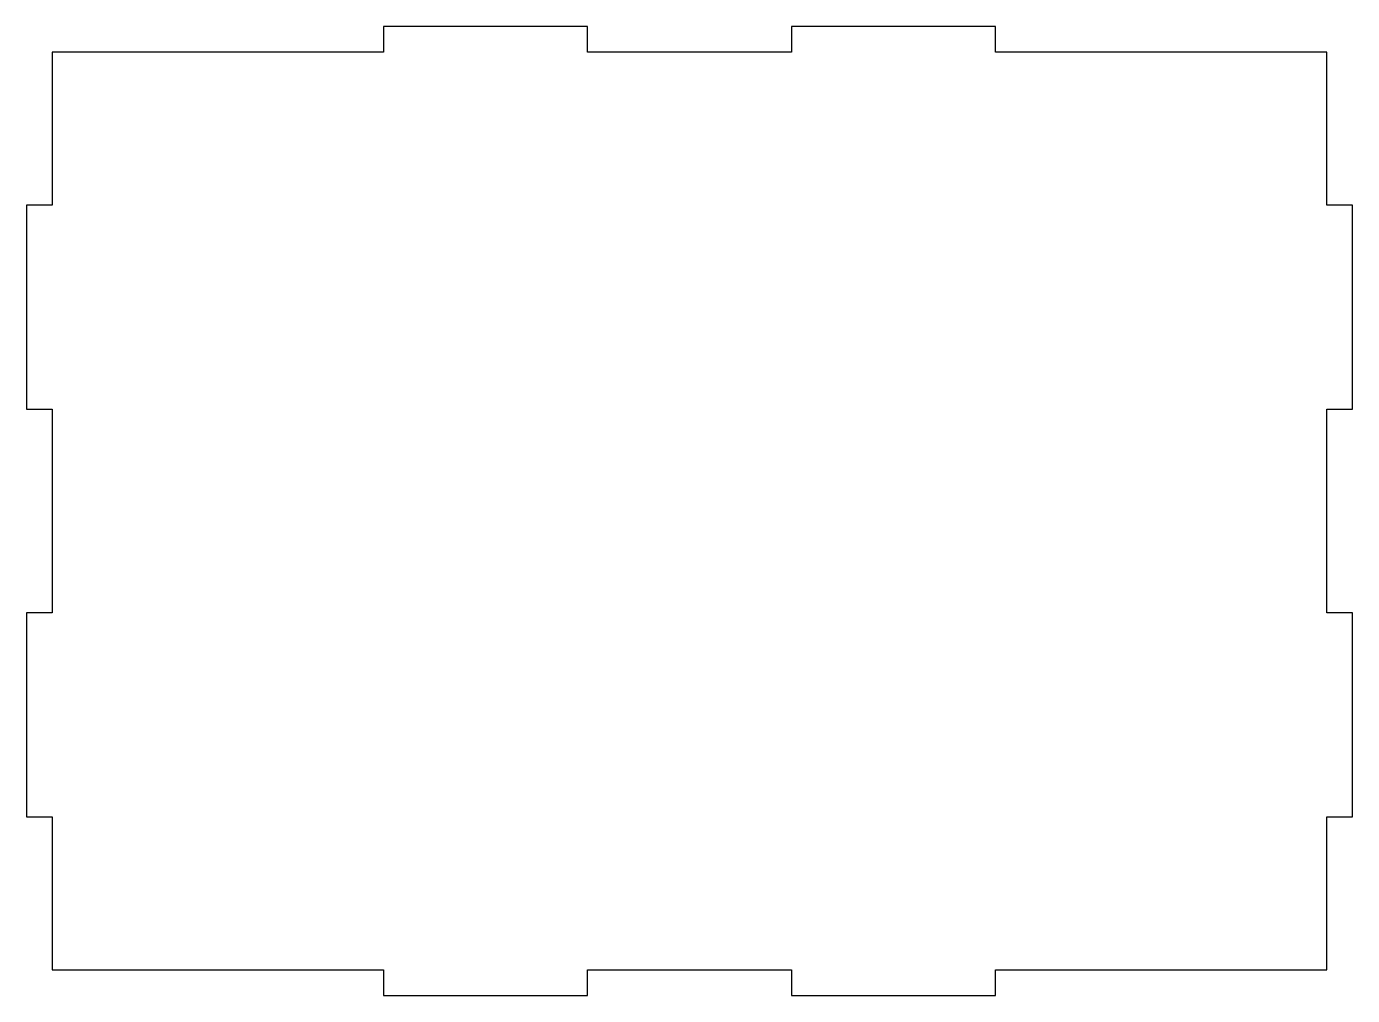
# Model space of a CAD drawing. Header units: inches. Extents: x -6.5 to 6.5, y -4.7 to 4.7.
import ezdxf

# ---------------------------------------------------------------- set-up
doc = ezdxf.new("R2010")
doc.units = ezdxf.units.IN
doc.header["$MEASUREMENT"] = 0

msp = doc.modelspace()

# ---------------------------------------------------------------- linework, layer by layer
msp.add_lwpolyline([(-3, 4.5), (-6.25, 4.5), (-6.25, 3), (-6.5, 3), (-6.5, 1), (-6.25, 1), (-6.25, -1), (-6.5, -1), (-6.5, -3), (-6.25, -3), (-6.25, -4.5), (-3, -4.5), (-3, -4.75), (-1, -4.75), (-1, -4.5), (1, -4.5), (1, -4.75), (3, -4.75), (3, -4.5), (6.25, -4.5), (6.25, -3), (6.5, -3), (6.5, -1), (6.25, -1), (6.25, 1), (6.5, 1), (6.5, 3), (6.25, 3), (6.25, 4.5), (3, 4.5), (3, 4.75), (1, 4.75), (1, 4.5), (-1, 4.5), (-1, 4.75), (-3, 4.75)], close=True)

doc.saveas('drawing.dxf')
